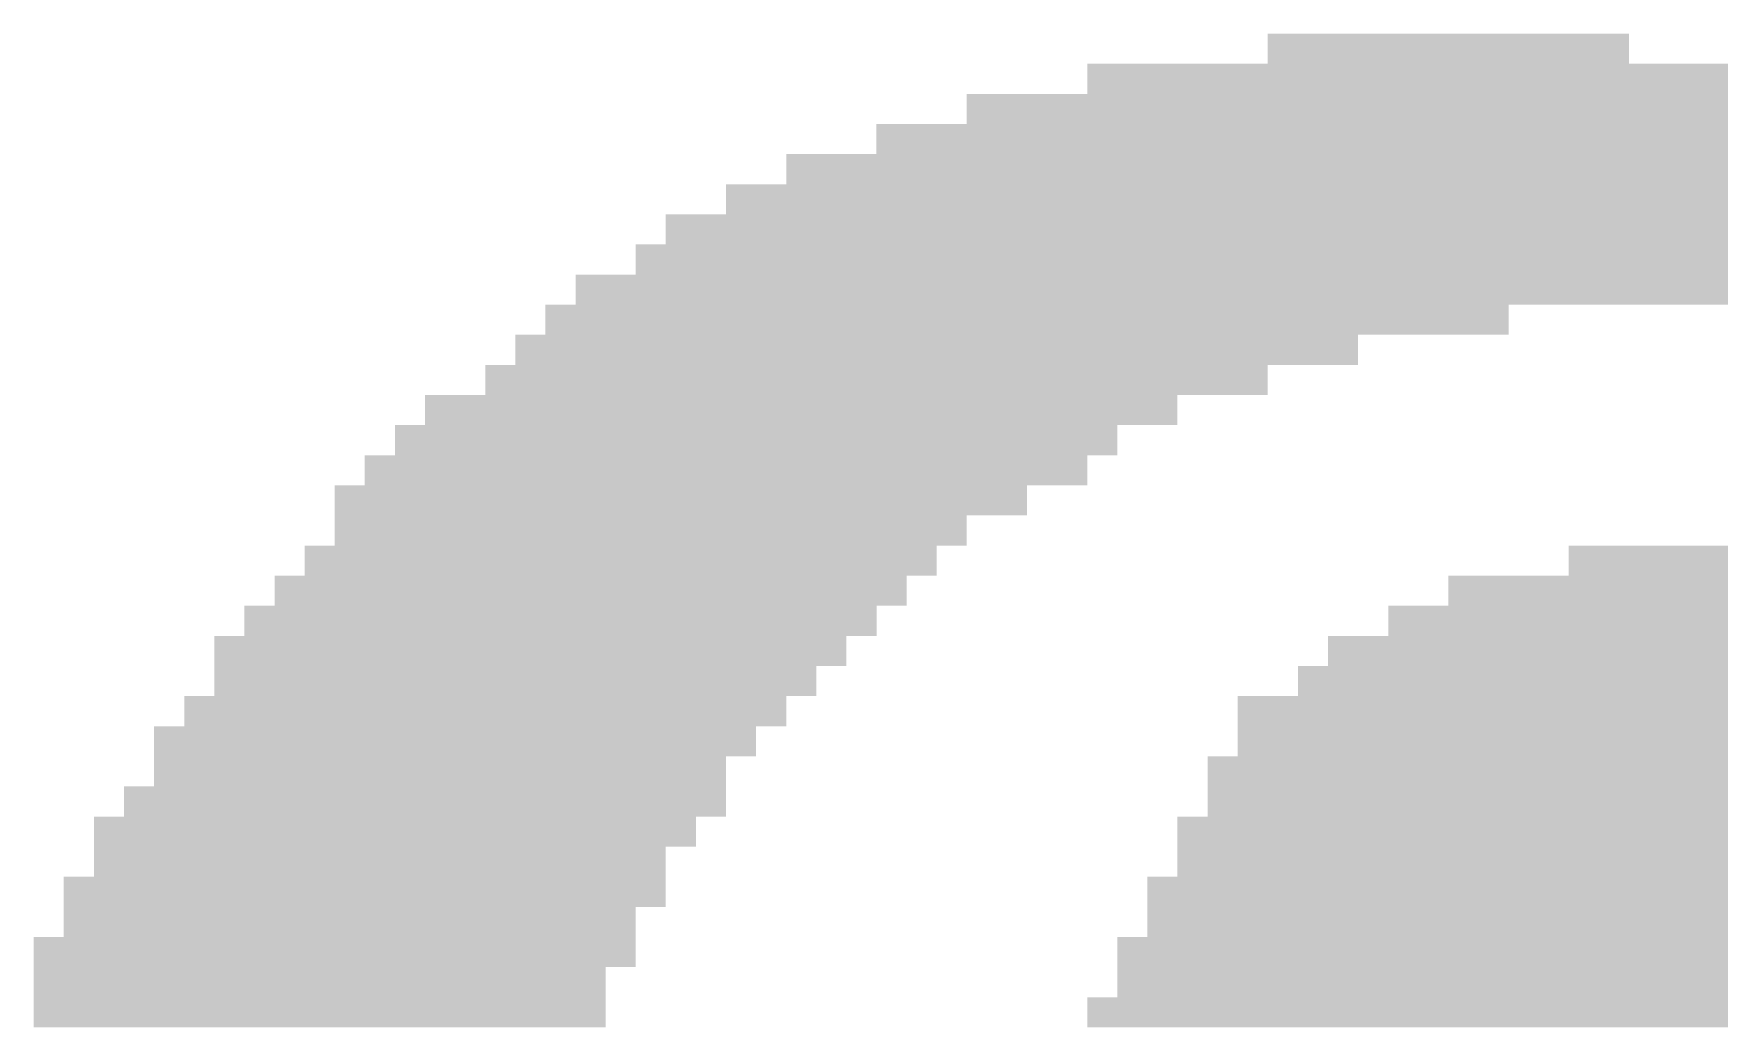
# Model space of a CAD drawing. Extents: x -36 to 36, y -94 to 86.
# Drawn here: x -33.41 to -31.988, y 83.676 to 84.514 of the extents above; entities that cross this region are included whole.
import ezdxf

# ---------------------------------------------------------------- set-up
doc = ezdxf.new("R2010")
doc.units = 0
doc.layers.add('21', color=253, linetype='CONTINUOUS')

# ---------------------------------------------------------------- blocks, each defined once
blk = doc.blocks.new('RECT')
blk.add_solid([(-0.5, -0.5), (0.5, -0.5), (-0.5, 0.5), (0.5, 0.5)])

msp = doc.modelspace()

# ---------------------------------------------------------------- block references
at = {"layer": '21', "xscale": 0.0254, "yscale": 0.0254}
for p in [(-32.3563, 84.5011), (-32.3309, 84.5011), (-32.3055, 84.5011), (-32.2801, 84.5011), (-32.2547, 84.5011), (-32.2293, 84.5011), (-32.2039, 84.5011), (-32.1785, 84.5011), (-32.1531, 84.5011), (-32.1277, 84.5011), (-32.1023, 84.5011), (-32.0769, 84.5011), (-32.5087, 84.4757), (-32.4833, 84.4757), (-32.4579, 84.4757), (-32.4325, 84.4757), (-32.4071, 84.4757), (-32.3817, 84.4757), (-32.3563, 84.4757), (-32.3309, 84.4757), (-32.3055, 84.4757), (-32.2801, 84.4757), (-32.2547, 84.4757), (-32.2293, 84.4757), (-32.2039, 84.4757), (-32.1785, 84.4757), (-32.1531, 84.4757), (-32.1277, 84.4757), (-32.1023, 84.4757), (-32.0769, 84.4757), (-32.0515, 84.4757), (-32.0261, 84.4757), (-32.0007, 84.4757), (-31.9753, 84.4757), (-32.6103, 84.4503), (-32.5849, 84.4503), (-32.5595, 84.4503), (-32.5341, 84.4503), (-32.5087, 84.4503), (-32.4833, 84.4503), (-32.4579, 84.4503), (-32.4325, 84.4503), (-32.4071, 84.4503), (-32.3817, 84.4503), (-32.3563, 84.4503), (-32.3309, 84.4503), (-32.3055, 84.4503), (-32.2801, 84.4503), (-32.2547, 84.4503), (-32.2293, 84.4503), (-32.2039, 84.4503), (-32.1785, 84.4503), (-32.1531, 84.4503), (-32.1277, 84.4503), (-32.1023, 84.4503), (-32.0769, 84.4503), (-32.0515, 84.4503), (-32.0261, 84.4503), (-32.0007, 84.4503), (-31.9753, 84.4503), (-32.6865, 84.4249), (-32.6611, 84.4249), (-32.6357, 84.4249), (-32.6103, 84.4249), (-32.5849, 84.4249), (-32.5595, 84.4249), (-32.5341, 84.4249), (-32.5087, 84.4249), (-32.4833, 84.4249), (-32.4579, 84.4249), (-32.4325, 84.4249), (-32.4071, 84.4249), (-32.3817, 84.4249), (-32.3563, 84.4249), (-32.3309, 84.4249), (-32.3055, 84.4249), (-32.2801, 84.4249), (-32.2547, 84.4249), (-32.2293, 84.4249), (-32.2039, 84.4249), (-32.1785, 84.4249), (-32.1531, 84.4249), (-32.1277, 84.4249), (-32.1023, 84.4249), (-32.0769, 84.4249), (-32.0515, 84.4249), (-32.0261, 84.4249), (-32.0007, 84.4249), (-31.9753, 84.4249), (-32.7627, 84.3995), (-32.7373, 84.3995), (-32.7119, 84.3995), (-32.6865, 84.3995), (-32.6611, 84.3995), (-32.6357, 84.3995), (-32.6103, 84.3995), (-32.5849, 84.3995), (-32.5595, 84.3995), (-32.5341, 84.3995), (-32.5087, 84.3995), (-32.4833, 84.3995), (-32.4579, 84.3995), (-32.4325, 84.3995), (-32.4071, 84.3995), (-32.3817, 84.3995), (-32.3563, 84.3995), (-32.3309, 84.3995), (-32.3055, 84.3995), (-32.2801, 84.3995), (-32.2547, 84.3995), (-32.2293, 84.3995), (-32.2039, 84.3995), (-32.1785, 84.3995), (-32.1531, 84.3995), (-32.1277, 84.3995), (-32.1023, 84.3995), (-32.0769, 84.3995), (-32.0515, 84.3995), (-32.0261, 84.3995), (-32.0007, 84.3995), (-31.9753, 84.3995), (-32.8135, 84.3741), (-32.7881, 84.3741), (-32.7627, 84.3741), (-32.7373, 84.3741), (-32.7119, 84.3741), (-32.6865, 84.3741), (-32.6611, 84.3741), (-32.6357, 84.3741), (-32.6103, 84.3741), (-32.5849, 84.3741), (-32.5595, 84.3741), (-32.5341, 84.3741), (-32.5087, 84.3741), (-32.4833, 84.3741), (-32.4579, 84.3741), (-32.4325, 84.3741), (-32.4071, 84.3741), (-32.3817, 84.3741), (-32.3563, 84.3741), (-32.3309, 84.3741), (-32.3055, 84.3741), (-32.2801, 84.3741), (-32.2547, 84.3741), (-32.2293, 84.3741), (-32.2039, 84.3741), (-32.1785, 84.3741), (-32.1531, 84.3741), (-32.1277, 84.3741), (-32.1023, 84.3741), (-32.0769, 84.3741), (-32.0515, 84.3741), (-32.0261, 84.3741), (-32.0007, 84.3741), (-31.9753, 84.3741), (-32.8643, 84.3487), (-32.8389, 84.3487), (-32.8135, 84.3487), (-32.7881, 84.3487), (-32.7627, 84.3487), (-32.7373, 84.3487), (-32.7119, 84.3487), (-32.6865, 84.3487), (-32.6611, 84.3487), (-32.6357, 84.3487), (-32.6103, 84.3487), (-32.5849, 84.3487), (-32.5595, 84.3487), (-32.5341, 84.3487), (-32.5087, 84.3487), (-32.4833, 84.3487), (-32.4579, 84.3487), (-32.4325, 84.3487), (-32.4071, 84.3487), (-32.3817, 84.3487), (-32.3563, 84.3487), (-32.3309, 84.3487), (-32.3055, 84.3487), (-32.2801, 84.3487), (-32.2547, 84.3487), (-32.2293, 84.3487), (-32.2039, 84.3487), (-32.1785, 84.3487), (-32.1531, 84.3487), (-32.1277, 84.3487), (-32.1023, 84.3487), (-32.0769, 84.3487), (-32.0515, 84.3487), (-32.0261, 84.3487), (-32.0007, 84.3487), (-31.9753, 84.3487), (-32.8897, 84.3233), (-32.8643, 84.3233), (-32.8389, 84.3233), (-32.8135, 84.3233), (-32.7881, 84.3233), (-32.7627, 84.3233), (-32.7373, 84.3233), (-32.7119, 84.3233), (-32.6865, 84.3233), (-32.6611, 84.3233), (-32.6357, 84.3233), (-32.6103, 84.3233), (-32.5849, 84.3233), (-32.5595, 84.3233), (-32.5341, 84.3233), (-32.5087, 84.3233), (-32.4833, 84.3233), (-32.4579, 84.3233), (-32.4325, 84.3233), (-32.4071, 84.3233), (-32.3817, 84.3233), (-32.3563, 84.3233), (-32.3309, 84.3233), (-32.3055, 84.3233), (-32.2801, 84.3233), (-32.2547, 84.3233), (-32.2293, 84.3233), (-32.2039, 84.3233), (-32.1785, 84.3233), (-32.1531, 84.3233), (-32.1277, 84.3233), (-32.1023, 84.3233), (-32.0769, 84.3233), (-32.0515, 84.3233), (-32.0261, 84.3233), (-32.0007, 84.3233), (-31.9753, 84.3233), (-32.9405, 84.2979), (-32.9151, 84.2979), (-32.8897, 84.2979), (-32.8643, 84.2979), (-32.8389, 84.2979), (-32.8135, 84.2979), (-32.7881, 84.2979), (-32.7627, 84.2979), (-32.7373, 84.2979), (-32.7119, 84.2979), (-32.6865, 84.2979), (-32.6611, 84.2979), (-32.6357, 84.2979), (-32.6103, 84.2979), (-32.5849, 84.2979), (-32.5595, 84.2979), (-32.5341, 84.2979), (-32.5087, 84.2979), (-32.4833, 84.2979), (-32.4579, 84.2979), (-32.4325, 84.2979), (-32.4071, 84.2979), (-32.3817, 84.2979), (-32.3563, 84.2979), (-32.3309, 84.2979), (-32.3055, 84.2979), (-32.2801, 84.2979), (-32.2547, 84.2979), (-32.2293, 84.2979), (-32.2039, 84.2979), (-32.1785, 84.2979), (-32.1531, 84.2979), (-32.1277, 84.2979), (-32.1023, 84.2979), (-32.0769, 84.2979), (-32.0515, 84.2979), (-32.0261, 84.2979), (-32.0007, 84.2979), (-31.9753, 84.2979), (-32.9659, 84.2725), (-32.9405, 84.2725), (-32.9151, 84.2725), (-32.8897, 84.2725), (-32.8643, 84.2725), (-32.8389, 84.2725), (-32.8135, 84.2725), (-32.7881, 84.2725), (-32.7627, 84.2725), (-32.7373, 84.2725), (-32.7119, 84.2725), (-32.6865, 84.2725), (-32.6611, 84.2725), (-32.6357, 84.2725), (-32.6103, 84.2725), (-32.5849, 84.2725), (-32.5595, 84.2725), (-32.5341, 84.2725), (-32.5087, 84.2725), (-32.4833, 84.2725), (-32.4579, 84.2725), (-32.4325, 84.2725), (-32.4071, 84.2725), (-32.3817, 84.2725), (-32.3563, 84.2725), (-32.3309, 84.2725), (-32.3055, 84.2725), (-32.2801, 84.2725), (-32.2547, 84.2725), (-32.2293, 84.2725), (-32.2039, 84.2725), (-32.1785, 84.2725), (-32.9913, 84.2471), (-32.9659, 84.2471), (-32.9405, 84.2471), (-32.9151, 84.2471), (-32.8897, 84.2471), (-32.8643, 84.2471), (-32.8389, 84.2471), (-32.8135, 84.2471), (-32.7881, 84.2471), (-32.7627, 84.2471), (-32.7373, 84.2471), (-32.7119, 84.2471), (-32.6865, 84.2471), (-32.6611, 84.2471), (-32.6357, 84.2471), (-32.6103, 84.2471), (-32.5849, 84.2471), (-32.5595, 84.2471), (-32.5341, 84.2471), (-32.5087, 84.2471), (-32.4833, 84.2471), (-32.4579, 84.2471), (-32.4325, 84.2471), (-32.4071, 84.2471), (-32.3817, 84.2471), (-32.3563, 84.2471), (-32.3309, 84.2471), (-32.3055, 84.2471), (-33.0167, 84.2217), (-32.9913, 84.2217), (-32.9659, 84.2217), (-32.9405, 84.2217), (-32.9151, 84.2217), (-32.8897, 84.2217), (-32.8643, 84.2217), (-32.8389, 84.2217), (-32.8135, 84.2217), (-32.7881, 84.2217), (-32.7627, 84.2217), (-32.7373, 84.2217), (-32.7119, 84.2217), (-32.6865, 84.2217), (-32.6611, 84.2217), (-32.6357, 84.2217), (-32.6103, 84.2217), (-32.5849, 84.2217), (-32.5595, 84.2217), (-32.5341, 84.2217), (-32.5087, 84.2217), (-32.4833, 84.2217), (-32.4579, 84.2217), (-32.4325, 84.2217), (-32.4071, 84.2217), (-32.3817, 84.2217), (-33.0675, 84.1963), (-33.0421, 84.1963), (-33.0167, 84.1963), (-32.9913, 84.1963), (-32.9659, 84.1963), (-32.9405, 84.1963), (-32.9151, 84.1963), (-32.8897, 84.1963), (-32.8643, 84.1963), (-32.8389, 84.1963), (-32.8135, 84.1963), (-32.7881, 84.1963), (-32.7627, 84.1963), (-32.7373, 84.1963), (-32.7119, 84.1963), (-32.6865, 84.1963), (-32.6611, 84.1963), (-32.6357, 84.1963), (-32.6103, 84.1963), (-32.5849, 84.1963), (-32.5595, 84.1963), (-32.5341, 84.1963), (-32.5087, 84.1963), (-32.4833, 84.1963), (-32.4579, 84.1963), (-33.0929, 84.1709), (-33.0675, 84.1709), (-33.0421, 84.1709), (-33.0167, 84.1709), (-32.9913, 84.1709), (-32.9659, 84.1709), (-32.9405, 84.1709), (-32.9151, 84.1709), (-32.8897, 84.1709), (-32.8643, 84.1709), (-32.8389, 84.1709), (-32.8135, 84.1709), (-32.7881, 84.1709), (-32.7627, 84.1709), (-32.7373, 84.1709), (-32.7119, 84.1709), (-32.6865, 84.1709), (-32.6611, 84.1709), (-32.6357, 84.1709), (-32.6103, 84.1709), (-32.5849, 84.1709), (-32.5595, 84.1709), (-32.5341, 84.1709), (-32.5087, 84.1709), (-33.1183, 84.1455), (-33.0929, 84.1455), (-33.0675, 84.1455), (-33.0421, 84.1455), (-33.0167, 84.1455), (-32.9913, 84.1455), (-32.9659, 84.1455), (-32.9405, 84.1455), (-32.9151, 84.1455), (-32.8897, 84.1455), (-32.8643, 84.1455), (-32.8389, 84.1455), (-32.8135, 84.1455), (-32.7881, 84.1455), (-32.7627, 84.1455), (-32.7373, 84.1455), (-32.7119, 84.1455), (-32.6865, 84.1455), (-32.6611, 84.1455), (-32.6357, 84.1455), (-32.6103, 84.1455), (-32.5849, 84.1455), (-32.5595, 84.1455), (-32.5341, 84.1455), (-33.1437, 84.1201), (-33.1183, 84.1201), (-33.0929, 84.1201), (-33.0675, 84.1201), (-33.0421, 84.1201), (-33.0167, 84.1201), (-32.9913, 84.1201), (-32.9659, 84.1201), (-32.9405, 84.1201), (-32.9151, 84.1201), (-32.8897, 84.1201), (-32.8643, 84.1201), (-32.8389, 84.1201), (-32.8135, 84.1201), (-32.7881, 84.1201), (-32.7627, 84.1201), (-32.7373, 84.1201), (-32.7119, 84.1201), (-32.6865, 84.1201), (-32.6611, 84.1201), (-32.6357, 84.1201), (-32.6103, 84.1201), (-32.5849, 84.1201), (-33.1437, 84.0947), (-33.1183, 84.0947), (-33.0929, 84.0947), (-33.0675, 84.0947), (-33.0421, 84.0947), (-33.0167, 84.0947), (-32.9913, 84.0947), (-32.9659, 84.0947), (-32.9405, 84.0947), (-32.9151, 84.0947), (-32.8897, 84.0947), (-32.8643, 84.0947), (-32.8389, 84.0947), (-32.8135, 84.0947), (-32.7881, 84.0947), (-32.7627, 84.0947), (-32.7373, 84.0947), (-32.7119, 84.0947), (-32.6865, 84.0947), (-32.6611, 84.0947), (-32.6357, 84.0947), (-33.1691, 84.0693), (-33.1437, 84.0693), (-33.1183, 84.0693), (-33.0929, 84.0693), (-33.0675, 84.0693), (-33.0421, 84.0693), (-33.0167, 84.0693), (-32.9913, 84.0693), (-32.9659, 84.0693), (-32.9405, 84.0693), (-32.9151, 84.0693), (-32.8897, 84.0693), (-32.8643, 84.0693), (-32.8389, 84.0693), (-32.8135, 84.0693), (-32.7881, 84.0693), (-32.7627, 84.0693), (-32.7373, 84.0693), (-32.7119, 84.0693), (-32.6865, 84.0693), (-32.6611, 84.0693), (-32.1023, 84.0693), (-32.0769, 84.0693), (-32.0515, 84.0693), (-32.0261, 84.0693), (-32.0007, 84.0693), (-31.9753, 84.0693), (-33.1945, 84.0439), (-33.1691, 84.0439), (-33.1437, 84.0439), (-33.1183, 84.0439), (-33.0929, 84.0439), (-33.0675, 84.0439), (-33.0421, 84.0439), (-33.0167, 84.0439), (-32.9913, 84.0439), (-32.9659, 84.0439), (-32.9405, 84.0439), (-32.9151, 84.0439), (-32.8897, 84.0439), (-32.8643, 84.0439), (-32.8389, 84.0439), (-32.8135, 84.0439), (-32.7881, 84.0439), (-32.7627, 84.0439), (-32.7373, 84.0439), (-32.7119, 84.0439), (-32.6865, 84.0439), (-32.2039, 84.0439), (-32.1785, 84.0439), (-32.1531, 84.0439), (-32.1277, 84.0439), (-32.1023, 84.0439), (-32.0769, 84.0439), (-32.0515, 84.0439), (-32.0261, 84.0439), (-32.0007, 84.0439), (-31.9753, 84.0439), (-33.2199, 84.0185), (-33.1945, 84.0185), (-33.1691, 84.0185), (-33.1437, 84.0185), (-33.1183, 84.0185), (-33.0929, 84.0185), (-33.0675, 84.0185), (-33.0421, 84.0185), (-33.0167, 84.0185), (-32.9913, 84.0185), (-32.9659, 84.0185), (-32.9405, 84.0185), (-32.9151, 84.0185), (-32.8897, 84.0185), (-32.8643, 84.0185), (-32.8389, 84.0185), (-32.8135, 84.0185), (-32.7881, 84.0185), (-32.7627, 84.0185), (-32.7373, 84.0185), (-32.7119, 84.0185), (-32.2547, 84.0185), (-32.2293, 84.0185), (-32.2039, 84.0185), (-32.1785, 84.0185), (-32.1531, 84.0185), (-32.1277, 84.0185), (-32.1023, 84.0185), (-32.0769, 84.0185), (-32.0515, 84.0185), (-32.0261, 84.0185), (-32.0007, 84.0185), (-31.9753, 84.0185), (-33.2453, 83.9931), (-33.2199, 83.9931), (-33.1945, 83.9931), (-33.1691, 83.9931), (-33.1437, 83.9931), (-33.1183, 83.9931), (-33.0929, 83.9931), (-33.0675, 83.9931), (-33.0421, 83.9931), (-33.0167, 83.9931), (-32.9913, 83.9931), (-32.9659, 83.9931), (-32.9405, 83.9931), (-32.9151, 83.9931), (-32.8897, 83.9931), (-32.8643, 83.9931), (-32.8389, 83.9931), (-32.8135, 83.9931), (-32.7881, 83.9931), (-32.7627, 83.9931), (-32.7373, 83.9931), (-32.3055, 83.9931), (-32.2801, 83.9931), (-32.2547, 83.9931), (-32.2293, 83.9931), (-32.2039, 83.9931), (-32.1785, 83.9931), (-32.1531, 83.9931), (-32.1277, 83.9931), (-32.1023, 83.9931), (-32.0769, 83.9931), (-32.0515, 83.9931), (-32.0261, 83.9931), (-32.0007, 83.9931), (-31.9753, 83.9931), (-33.2453, 83.9677), (-33.2199, 83.9677), (-33.1945, 83.9677), (-33.1691, 83.9677), (-33.1437, 83.9677), (-33.1183, 83.9677), (-33.0929, 83.9677), (-33.0675, 83.9677), (-33.0421, 83.9677), (-33.0167, 83.9677), (-32.9913, 83.9677), (-32.9659, 83.9677), (-32.9405, 83.9677), (-32.9151, 83.9677), (-32.8897, 83.9677), (-32.8643, 83.9677), (-32.8389, 83.9677), (-32.8135, 83.9677), (-32.7881, 83.9677), (-32.7627, 83.9677), (-32.3309, 83.9677), (-32.3055, 83.9677), (-32.2801, 83.9677), (-32.2547, 83.9677), (-32.2293, 83.9677), (-32.2039, 83.9677), (-32.1785, 83.9677), (-32.1531, 83.9677), (-32.1277, 83.9677), (-32.1023, 83.9677), (-32.0769, 83.9677), (-32.0515, 83.9677), (-32.0261, 83.9677), (-32.0007, 83.9677), (-31.9753, 83.9677), (-33.2707, 83.9423), (-33.2453, 83.9423), (-33.2199, 83.9423), (-33.1945, 83.9423), (-33.1691, 83.9423), (-33.1437, 83.9423), (-33.1183, 83.9423), (-33.0929, 83.9423), (-33.0675, 83.9423), (-33.0421, 83.9423), (-33.0167, 83.9423), (-32.9913, 83.9423), (-32.9659, 83.9423), (-32.9405, 83.9423), (-32.9151, 83.9423), (-32.8897, 83.9423), (-32.8643, 83.9423), (-32.8389, 83.9423), (-32.8135, 83.9423), (-32.7881, 83.9423), (-32.3817, 83.9423), (-32.3563, 83.9423), (-32.3309, 83.9423), (-32.3055, 83.9423), (-32.2801, 83.9423), (-32.2547, 83.9423), (-32.2293, 83.9423), (-32.2039, 83.9423), (-32.1785, 83.9423), (-32.1531, 83.9423), (-32.1277, 83.9423), (-32.1023, 83.9423), (-32.0769, 83.9423), (-32.0515, 83.9423), (-32.0261, 83.9423), (-32.0007, 83.9423), (-31.9753, 83.9423), (-33.2961, 83.9169), (-33.2707, 83.9169), (-33.2453, 83.9169), (-33.2199, 83.9169), (-33.1945, 83.9169), (-33.1691, 83.9169), (-33.1437, 83.9169), (-33.1183, 83.9169), (-33.0929, 83.9169), (-33.0675, 83.9169), (-33.0421, 83.9169), (-33.0167, 83.9169), (-32.9913, 83.9169), (-32.9659, 83.9169), (-32.9405, 83.9169), (-32.9151, 83.9169), (-32.8897, 83.9169), (-32.8643, 83.9169), (-32.8389, 83.9169), (-32.8135, 83.9169), (-32.3817, 83.9169), (-32.3563, 83.9169), (-32.3309, 83.9169), (-32.3055, 83.9169), (-32.2801, 83.9169), (-32.2547, 83.9169), (-32.2293, 83.9169), (-32.2039, 83.9169), (-32.1785, 83.9169), (-32.1531, 83.9169), (-32.1277, 83.9169), (-32.1023, 83.9169), (-32.0769, 83.9169), (-32.0515, 83.9169), (-32.0261, 83.9169), (-32.0007, 83.9169), (-31.9753, 83.9169), (-33.2961, 83.8915), (-33.2707, 83.8915), (-33.2453, 83.8915), (-33.2199, 83.8915), (-33.1945, 83.8915), (-33.1691, 83.8915), (-33.1437, 83.8915), (-33.1183, 83.8915), (-33.0929, 83.8915), (-33.0675, 83.8915), (-33.0421, 83.8915), (-33.0167, 83.8915), (-32.9913, 83.8915), (-32.9659, 83.8915), (-32.9405, 83.8915), (-32.9151, 83.8915), (-32.8897, 83.8915), (-32.8643, 83.8915), (-32.8389, 83.8915), (-32.4071, 83.8915), (-32.3817, 83.8915), (-32.3563, 83.8915), (-32.3309, 83.8915), (-32.3055, 83.8915), (-32.2801, 83.8915), (-32.2547, 83.8915), (-32.2293, 83.8915), (-32.2039, 83.8915), (-32.1785, 83.8915), (-32.1531, 83.8915), (-32.1277, 83.8915), (-32.1023, 83.8915), (-32.0769, 83.8915), (-32.0515, 83.8915), (-32.0261, 83.8915), (-32.0007, 83.8915), (-31.9753, 83.8915), (-33.3215, 83.8661), (-33.2961, 83.8661), (-33.2707, 83.8661), (-33.2453, 83.8661), (-33.2199, 83.8661), (-33.1945, 83.8661), (-33.1691, 83.8661), (-33.1437, 83.8661), (-33.1183, 83.8661), (-33.0929, 83.8661), (-33.0675, 83.8661), (-33.0421, 83.8661), (-33.0167, 83.8661), (-32.9913, 83.8661), (-32.9659, 83.8661), (-32.9405, 83.8661), (-32.9151, 83.8661), (-32.8897, 83.8661), (-32.8643, 83.8661), (-32.8389, 83.8661), (-32.4071, 83.8661), (-32.3817, 83.8661), (-32.3563, 83.8661), (-32.3309, 83.8661), (-32.3055, 83.8661), (-32.2801, 83.8661), (-32.2547, 83.8661), (-32.2293, 83.8661), (-32.2039, 83.8661), (-32.1785, 83.8661), (-32.1531, 83.8661), (-32.1277, 83.8661), (-32.1023, 83.8661), (-32.0769, 83.8661), (-32.0515, 83.8661), (-32.0261, 83.8661), (-32.0007, 83.8661), (-31.9753, 83.8661), (-33.3469, 83.8407), (-33.3215, 83.8407), (-33.2961, 83.8407), (-33.2707, 83.8407), (-33.2453, 83.8407), (-33.2199, 83.8407), (-33.1945, 83.8407), (-33.1691, 83.8407), (-33.1437, 83.8407), (-33.1183, 83.8407), (-33.0929, 83.8407), (-33.0675, 83.8407), (-33.0421, 83.8407), (-33.0167, 83.8407), (-32.9913, 83.8407), (-32.9659, 83.8407), (-32.9405, 83.8407), (-32.9151, 83.8407), (-32.8897, 83.8407), (-32.8643, 83.8407), (-32.4325, 83.8407), (-32.4071, 83.8407), (-32.3817, 83.8407), (-32.3563, 83.8407), (-32.3309, 83.8407), (-32.3055, 83.8407), (-32.2801, 83.8407), (-32.2547, 83.8407), (-32.2293, 83.8407), (-32.2039, 83.8407), (-32.1785, 83.8407), (-32.1531, 83.8407), (-32.1277, 83.8407), (-32.1023, 83.8407), (-32.0769, 83.8407), (-32.0515, 83.8407), (-32.0261, 83.8407), (-32.0007, 83.8407), (-31.9753, 83.8407), (-33.3469, 83.8153), (-33.3215, 83.8153), (-33.2961, 83.8153), (-33.2707, 83.8153), (-33.2453, 83.8153), (-33.2199, 83.8153), (-33.1945, 83.8153), (-33.1691, 83.8153), (-33.1437, 83.8153), (-33.1183, 83.8153), (-33.0929, 83.8153), (-33.0675, 83.8153), (-33.0421, 83.8153), (-33.0167, 83.8153), (-32.9913, 83.8153), (-32.9659, 83.8153), (-32.9405, 83.8153), (-32.9151, 83.8153), (-32.8897, 83.8153), (-32.4325, 83.8153), (-32.4071, 83.8153), (-32.3817, 83.8153), (-32.3563, 83.8153), (-32.3309, 83.8153), (-32.3055, 83.8153), (-32.2801, 83.8153), (-32.2547, 83.8153), (-32.2293, 83.8153), (-32.2039, 83.8153), (-32.1785, 83.8153), (-32.1531, 83.8153), (-32.1277, 83.8153), (-32.1023, 83.8153), (-32.0769, 83.8153), (-32.0515, 83.8153), (-32.0261, 83.8153), (-32.0007, 83.8153), (-31.9753, 83.8153), (-33.3723, 83.7899), (-33.3469, 83.7899), (-33.3215, 83.7899), (-33.2961, 83.7899), (-33.2707, 83.7899), (-33.2453, 83.7899), (-33.2199, 83.7899), (-33.1945, 83.7899), (-33.1691, 83.7899), (-33.1437, 83.7899), (-33.1183, 83.7899), (-33.0929, 83.7899), (-33.0675, 83.7899), (-33.0421, 83.7899), (-33.0167, 83.7899), (-32.9913, 83.7899), (-32.9659, 83.7899), (-32.9405, 83.7899), (-32.9151, 83.7899), (-32.8897, 83.7899), (-32.4579, 83.7899), (-32.4325, 83.7899), (-32.4071, 83.7899), (-32.3817, 83.7899), (-32.3563, 83.7899), (-32.3309, 83.7899), (-32.3055, 83.7899), (-32.2801, 83.7899), (-32.2547, 83.7899), (-32.2293, 83.7899), (-32.2039, 83.7899), (-32.1785, 83.7899), (-32.1531, 83.7899), (-32.1277, 83.7899), (-32.1023, 83.7899), (-32.0769, 83.7899), (-32.0515, 83.7899), (-32.0261, 83.7899), (-32.0007, 83.7899), (-31.9753, 83.7899), (-33.3723, 83.7645), (-33.3469, 83.7645), (-33.3215, 83.7645), (-33.2961, 83.7645), (-33.2707, 83.7645), (-33.2453, 83.7645), (-33.2199, 83.7645), (-33.1945, 83.7645), (-33.1691, 83.7645), (-33.1437, 83.7645), (-33.1183, 83.7645), (-33.0929, 83.7645), (-33.0675, 83.7645), (-33.0421, 83.7645), (-33.0167, 83.7645), (-32.9913, 83.7645), (-32.9659, 83.7645), (-32.9405, 83.7645), (-32.9151, 83.7645), (-32.4579, 83.7645), (-32.4325, 83.7645), (-32.4071, 83.7645), (-32.3817, 83.7645), (-32.3563, 83.7645), (-32.3309, 83.7645), (-32.3055, 83.7645), (-32.2801, 83.7645), (-32.2547, 83.7645), (-32.2293, 83.7645), (-32.2039, 83.7645), (-32.1785, 83.7645), (-32.1531, 83.7645), (-32.1277, 83.7645), (-32.1023, 83.7645), (-32.0769, 83.7645), (-32.0515, 83.7645), (-32.0261, 83.7645), (-32.0007, 83.7645), (-31.9753, 83.7645), (-33.3977, 83.7391), (-33.3723, 83.7391), (-33.3469, 83.7391), (-33.3215, 83.7391), (-33.2961, 83.7391), (-33.2707, 83.7391), (-33.2453, 83.7391), (-33.2199, 83.7391), (-33.1945, 83.7391), (-33.1691, 83.7391), (-33.1437, 83.7391), (-33.1183, 83.7391), (-33.0929, 83.7391), (-33.0675, 83.7391), (-33.0421, 83.7391), (-33.0167, 83.7391), (-32.9913, 83.7391), (-32.9659, 83.7391), (-32.9405, 83.7391), (-32.9151, 83.7391), (-32.4833, 83.7391), (-32.4579, 83.7391), (-32.4325, 83.7391), (-32.4071, 83.7391), (-32.3817, 83.7391), (-32.3563, 83.7391), (-32.3309, 83.7391), (-32.3055, 83.7391), (-32.2801, 83.7391), (-32.2547, 83.7391), (-32.2293, 83.7391), (-32.2039, 83.7391), (-32.1785, 83.7391), (-32.1531, 83.7391), (-32.1277, 83.7391), (-32.1023, 83.7391), (-32.0769, 83.7391), (-32.0515, 83.7391), (-32.0261, 83.7391), (-32.0007, 83.7391), (-31.9753, 83.7391), (-33.3977, 83.7137), (-33.3723, 83.7137), (-33.3469, 83.7137), (-33.3215, 83.7137), (-33.2961, 83.7137), (-33.2707, 83.7137), (-33.2453, 83.7137), (-33.2199, 83.7137), (-33.1945, 83.7137), (-33.1691, 83.7137), (-33.1437, 83.7137), (-33.1183, 83.7137), (-33.0929, 83.7137), (-33.0675, 83.7137), (-33.0421, 83.7137), (-33.0167, 83.7137), (-32.9913, 83.7137), (-32.9659, 83.7137), (-32.9405, 83.7137), (-32.4833, 83.7137), (-32.4579, 83.7137), (-32.4325, 83.7137), (-32.4071, 83.7137), (-32.3817, 83.7137), (-32.3563, 83.7137), (-32.3309, 83.7137), (-32.3055, 83.7137), (-32.2801, 83.7137), (-32.2547, 83.7137), (-32.2293, 83.7137), (-32.2039, 83.7137), (-32.1785, 83.7137), (-32.1531, 83.7137), (-32.1277, 83.7137), (-32.1023, 83.7137), (-32.0769, 83.7137), (-32.0515, 83.7137), (-32.0261, 83.7137), (-32.0007, 83.7137), (-31.9753, 83.7137), (-33.3977, 83.6883), (-33.3723, 83.6883), (-33.3469, 83.6883), (-33.3215, 83.6883), (-33.2961, 83.6883), (-33.2707, 83.6883), (-33.2453, 83.6883), (-33.2199, 83.6883), (-33.1945, 83.6883), (-33.1691, 83.6883), (-33.1437, 83.6883), (-33.1183, 83.6883), (-33.0929, 83.6883), (-33.0675, 83.6883), (-33.0421, 83.6883), (-33.0167, 83.6883), (-32.9913, 83.6883), (-32.9659, 83.6883), (-32.9405, 83.6883), (-32.5087, 83.6883), (-32.4833, 83.6883), (-32.4579, 83.6883), (-32.4325, 83.6883), (-32.4071, 83.6883), (-32.3817, 83.6883), (-32.3563, 83.6883), (-32.3309, 83.6883), (-32.3055, 83.6883), (-32.2801, 83.6883), (-32.2547, 83.6883), (-32.2293, 83.6883), (-32.2039, 83.6883), (-32.1785, 83.6883), (-32.1531, 83.6883), (-32.1277, 83.6883), (-32.1023, 83.6883), (-32.0769, 83.6883), (-32.0515, 83.6883), (-32.0261, 83.6883), (-32.0007, 83.6883), (-31.9753, 83.6883)]:
    msp.add_blockref('RECT', p, dxfattribs=at)

doc.saveas('drawing.dxf')
